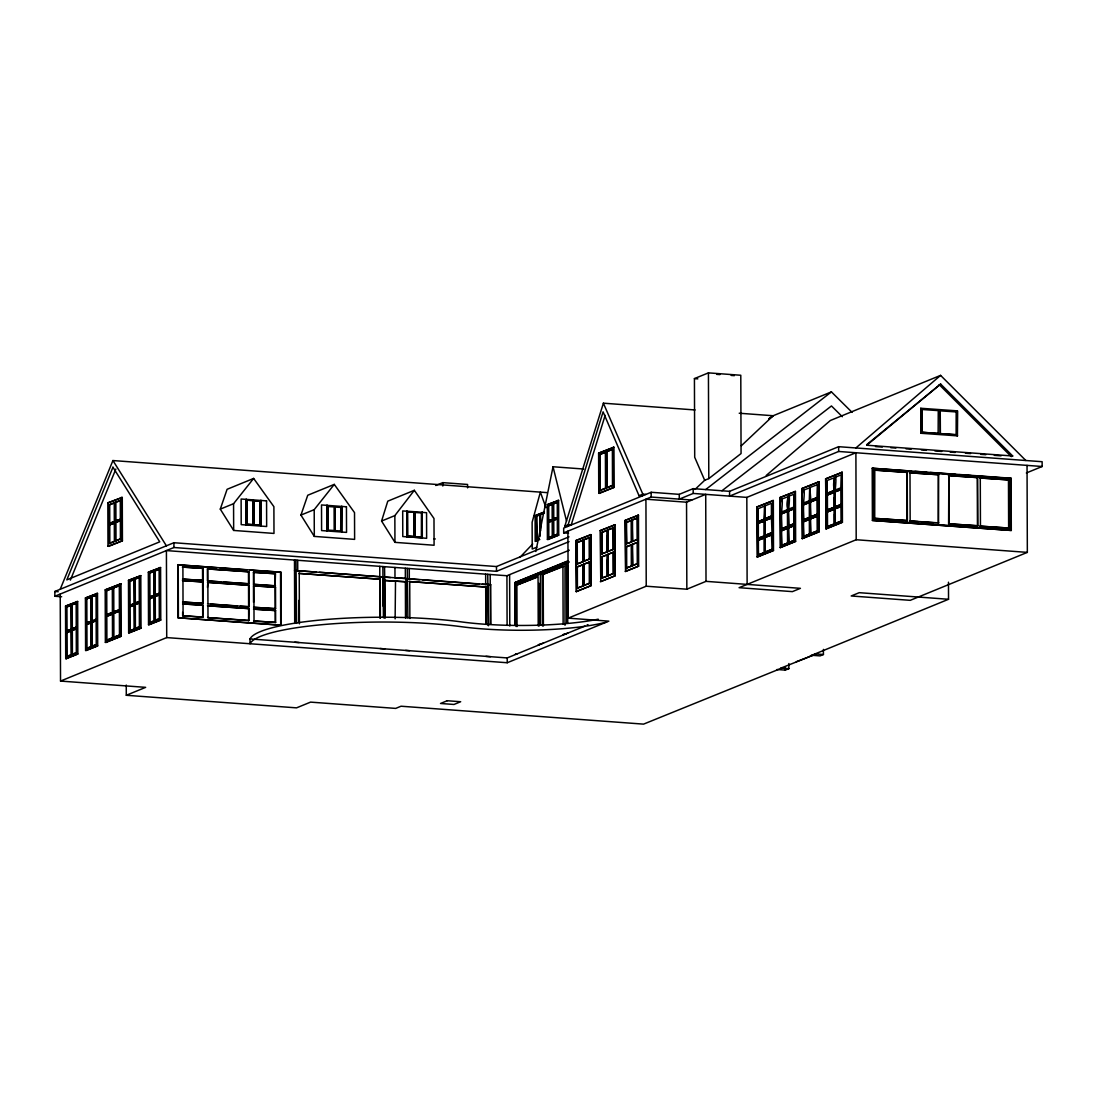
<?xml version="1.0" encoding="UTF-8"?>
<svg xmlns="http://www.w3.org/2000/svg" width="1097" height="1097" viewBox="0 0 1097 1097"><rect width="100%" height="100%" fill="white"/><g stroke="black" fill="none" stroke-linecap="round" stroke-linejoin="round"><path stroke-width="1.5" d="M535.83 551.503L553.025 466.76L583.659 469.022M695.073 409.963L603.391 403.189L564.832 526.135L568.136 524.777L603.089 411.841L639.044 495.748L642.115 495.967M605.146 415.338L571.208 524.997L568.136 524.777M381.578 521.048L387.776 501.164L414.323 490.304L433.987 518.497L434.083 545.25L394.947 542.357L381.578 521.048L394.851 515.604L414.323 490.304M220.291 509.131L227.093 489.303L253.64 478.429L273.893 506.677L273.989 533.43L233.661 530.441L220.291 509.131L233.565 503.701L253.64 478.429M300.935 515.083L307.736 495.254L334.27 484.394L354.523 512.628L354.619 539.381L314.304 536.406L300.935 515.083L314.208 509.652L334.27 484.394M60.212 589.281L112.922 460.548L547.197 492.635M70.359 580.135L115.857 469.05M519.8 557.482L532.689 544.002M695.004 489.427L704.685 480.294L708.799 478.607L741.065 453.555L740.79 375.256L708.429 372.87L694.428 378.602L694.703 457.271L704.685 480.294M741.311 445.766L773.166 415.736L831.416 391.89L852.095 412.362M766.213 475.481L830.374 420.494L940.582 375.38L1025.846 460.507M855.879 447.96L940.582 375.38M866.644 444.724L940.636 384.046L1012.709 455.995L1011.269 456.585L939.197 384.636M940.636 384.046L866.767 445.217L1012.709 455.995M769.12 418.889L773.166 415.736L739.213 413.226M705.686 489.577L831.416 391.89M721.936 490.77L831.457 405.959L842.345 416.723M768.942 418.643L773.166 415.736M107.835 502.879L122.274 497.421L122.425 540.78L108.932 546.306L107.986 546.237L107.835 502.879L122.274 497.421M108.754 504.977L114.253 502.728L114.321 521.404L108.822 523.653L108.754 504.977L115.199 502.796M114.993 521.13L121.301 519.004L114.993 521.13L114.924 502.453L121.232 500.328L121.273 508.816M114.924 502.453L121.232 500.328M108.822 523.653L115.267 521.473M108.822 525.175L114.321 522.926L114.39 541.274L108.891 543.522L108.822 525.175L115.267 522.995M114.993 522.652L120.368 520.444L120.423 538.792L115.062 540.999L114.993 522.652L121.314 520.527M115.295 541.013L114.39 541.274M108.891 543.522L113.965 541.904M115.062 540.999L121.369 538.86L120.423 538.792M107.986 546.237L122.425 540.78M246.948 500.191L253.146 500.547L253.023 524.723L247.031 524.284L246.948 500.191L253.146 500.547M253.928 500.712L260.14 501.068L260.016 525.244L254.01 524.791L253.928 500.712L260.14 501.068M61.651 596.754L54.864 596.247L54.85 591.475L173.916 542.727L496.488 566.546L569 536.858M54.864 596.247L173.929 547.513L496.502 571.331L569.028 541.644M247.031 524.284L253.229 524.64M254.01 524.791L260.222 525.148M65.532 606.12L77.668 601.499L77.846 653.977L66.423 658.653L65.724 658.611L65.532 606.12L77.668 601.499M85.415 597.988L97.51 593.381L97.688 645.859L86.306 650.521L85.593 650.466L85.415 597.988L97.51 593.381M105.189 589.884L120.985 583.755L121.164 636.246L106.08 642.431L105.367 642.376L105.189 589.884L120.985 583.755M128.472 580.354L140.814 575.637L141.006 628.128L129.364 632.887L128.651 632.846L128.472 580.354L140.814 575.637M148.328 572.223L160.587 567.547L160.765 620.038L149.219 624.755L148.52 624.714L148.328 572.223L160.587 567.547M70.907 605.242L66.204 607.162L71.607 605.297L70.907 605.242L70.99 629.239L66.286 631.159L71.703 629.28L71.511 604.995L76.159 603.089L76.242 627.086L71.607 628.979L76.955 627.127L76.242 627.086M86.21 623.425L86.115 599.017L90.845 597.083L91.545 597.138L91.627 621.121L86.197 623L91.627 621.121M91.394 596.85L96.783 594.985L91.394 596.85L91.49 620.847L92.189 620.888L92.107 596.905M105.984 615.335L106.025 590.858L112.333 588.28L112.415 612.277L106.107 614.855M113.032 587.992L120.012 585.483L120.094 609.466L113.827 612.044L113.114 611.989L113.032 587.992L120.012 585.483M129.254 581.355L134.629 579.49L129.254 581.355L129.336 605.338L130.049 605.393L134.712 603.487L134.52 579.202L139.922 577.324L140.005 601.321L134.602 603.185L140.005 601.321M149.165 573.196L153.868 571.276L153.95 595.273L149.247 597.193L149.165 573.196L154.581 571.331M154.444 571.043L159.833 569.178L154.444 571.043L154.54 595.027L159.915 593.175L154.54 595.027M71.511 604.995L76.872 603.144M86.115 599.017L91.545 597.138M106.025 590.858L113.046 588.335M134.52 579.202L139.922 577.324M177.81 564.777L280.942 572.195L281.12 625.194L177.988 617.776L177.81 564.777L216.534 567.643M328.113 506.553L328.195 530.139L328.113 506.553L334.105 506.91L334.187 530.482L328.195 530.139M202.959 568.383L182.486 567.08L202.959 568.383L203 580.395L194.224 579.956M334.859 507.061L334.942 530.633L334.859 507.061L340.838 507.404L340.714 531.071L340.838 507.404M203 580.395L182.527 579.093L190.892 579.71M248.937 583.796L207.443 580.93L207.402 568.918L248.896 571.784L248.937 583.796L223.884 582.137M203 581.917L182.541 580.601L203 581.917L203.082 603.35L182.609 602.034L203.082 603.35M91.49 620.847L96.865 618.982M113.114 611.989L120.094 609.466M129.336 605.338L134.712 603.487M113.128 612.318L106.82 614.91L106.738 590.913M149.247 597.193L154.663 595.314M70.99 630.802L66.3 632.736L71.703 630.857L70.99 630.802L71.072 654.69L66.382 656.609M66.999 632.791L67.082 656.664L71.785 654.731L71.607 630.556L76.955 628.704L77.037 652.592L71.689 654.429L77.037 652.592M86.21 624.577L91.641 622.698L86.21 624.577L86.293 648.834M91.49 622.424L96.865 620.559L91.49 622.424L91.572 646.298L95.398 645.077M106.08 642.431L106.121 616.432L112.429 613.854L112.511 637.727L106.203 640.305M113.128 613.895L106.82 616.487L106.903 640.36L113.21 637.782L113.114 613.566L119.395 611.002L120.094 611.043L120.176 634.93L113.197 637.439L120.176 634.93M129.35 606.915L134.712 605.064L129.35 606.915L129.432 630.802L134.794 628.938L134.616 604.762L139.305 602.843L140.005 602.897L140.059 616.541M149.261 598.77L153.95 596.85L154.033 620.724L149.343 622.643L149.261 598.77L154.663 596.891M154.54 596.603L159.915 594.739L154.54 596.603L154.622 620.477L159.298 618.571L159.216 594.697M71.607 630.556L76.955 628.704M113.114 613.566L120.094 611.043M134.616 604.762L140.005 602.897M435.783 485.505L442.79 482.639L467.583 484.463L467.596 487.863M207.47 587.389L207.868 582.274L248.95 585.304L249.019 606.737L240.394 606.298M207.402 568.918L248.896 571.784M253.448 572.319L275.47 573.745L275.1 585.921L253.489 584.331L253.448 572.319L275.47 573.745M203.082 605.215L182.623 603.912L203.082 605.215L202.712 617.241L202.671 605.393M407.453 511.956L407.536 536.159L407.453 511.956L414.09 512.34L414.172 536.543L407.536 536.159M414.09 512.34L413.967 536.639M414.94 512.505L415.023 536.707L414.94 512.505L421.591 512.902L421.673 537.105L415.023 536.707M91.723 646.572L86.293 648.45L91.723 646.572L91.654 626.113M91.572 646.298L96.947 644.433M129.432 630.802L134.794 628.938M139.388 626.716L134.698 628.636L140.087 626.771L139.388 626.716L139.305 602.843M154.746 620.779L150.042 622.698L149.96 598.825M159.997 618.626L155.335 620.532L155.253 596.658M422.002 512.313L426.555 512.71L426.637 538.325L422.098 537.928L422.208 512.23L422.304 537.845L402.777 536.556L402.695 510.941L422.208 512.23M65.724 658.611L77.846 653.977M85.593 650.466L97.688 645.859M105.367 642.376L121.164 636.246M128.651 632.846L141.006 628.128M148.52 624.714L160.765 620.038M421.591 512.902L421.467 537.187M207.456 582.438L248.95 585.304M250.212 570.125L280.942 572.195M253.489 584.331L275.512 585.757M207.525 603.871L249.019 606.737M253.544 602.335L253.489 585.839L275.512 587.265L275.594 608.698L255.231 607.395M177.988 617.776L281.12 625.194M182.65 612.373L182.664 615.76L203.123 617.076M249.033 608.616L207.539 605.75L249.033 608.616L248.662 620.628L207.58 617.597L249.074 620.463M490.88 624.015L490.743 584.728L294.517 570.481L316.155 572.072M380.22 579.216L298.837 573.402L380.22 579.216L380.357 618.009M598.619 453.171L613.95 447.233L614.087 487.356L599.469 493.348L598.756 493.293L598.619 453.171L613.95 447.233M605.407 452.142L599.401 454.597L606.12 452.197L605.407 452.142L605.53 488.151L599.524 490.606L606.243 488.192L606.147 460.37M606.353 451.745L612.387 449.29L612.51 485.285L606.49 487.754L606.353 451.745L613.086 449.331M253.489 585.839L275.512 587.265M407.014 536.776L406.918 511.161L407.014 536.776L422.304 537.845M60.225 594.067L60.527 681.072L166.717 637.59L507.239 662.739L608.835 621.149L568.219 618.146L567.917 531.14M253.558 607.272L275.594 608.698M275.594 610.576L253.572 609.15L275.594 610.576L275.635 622.424L253.613 620.998L275.635 622.424M547.28 504.675L558.606 500.383L558.716 535.13L548.116 539.463L547.403 539.409L547.28 504.675L558.606 500.383M548.047 521.267L548.006 505.882L552.148 504.181L552.189 519.402L548.061 521.089L552.902 519.443M552.998 503.838L558.003 502.124L552.998 503.838L553.053 519.046L558.03 517.345L553.053 519.046M548.006 505.882L552.847 504.236M536.118 515.179L536.68 540.821L536.118 515.179L544.427 512.011L533.745 516.372M539.806 514.726L536.502 516.084L540.273 514.767L539.875 536.652M540.177 514.575L544.057 513.218L540.177 514.575L540.245 535.555M613.209 485.34L607.19 487.808L607.066 451.799M384.608 580.464L405.89 581.78L384.608 580.464L384.732 618.091M598.756 493.293L614.087 487.356M395.51 581.012L395.126 618.859M394.947 567.464L394.989 577.9L405.89 578.448L406.027 617.707M407.302 568.383L407.892 617.94M548.116 539.463L548.061 522.46L552.202 520.76L552.257 536.131L548.116 537.832L552.957 536.186M553.053 520.417L558.044 518.716L553.053 520.417L553.107 535.775L558.071 534.088L553.107 535.775M126.251 685.049L126.292 695.279L145.654 687.353L60.527 681.072M548.061 522.46L552.902 520.814M486.122 587.032L409.318 581.561L486.122 587.032L486.245 624.138M639.044 495.748L642.842 494.199L645.9 494.418M1026.339 472.972L1042.15 466.499L1042.136 461.714L838.643 446.685L729.574 491.333L693.181 488.645L679.262 494.349L651.165 492.279L563.68 528.082L563.693 532.868L568.548 533.224M538.778 538.792L536.584 539.683L539.258 538.819M539.82 539.546L535.185 541.438L535.103 515.823M294.778 642.239L299.083 642.554M547.403 539.409L558.716 535.13M563.693 532.868L651.179 497.051L691.796 500.054M536.776 547.184L532.223 549.035L532.127 522.295L540.368 492.128L545.991 507.678M575.788 540.615L590.995 534.623L591.173 585.592L576.446 591.626L575.788 540.615L590.995 534.623M600.141 530.646L614.951 524.819L615.129 575.774L600.786 581.657L600.141 530.646L614.951 524.819M625.002 520.472L638.468 515.192L638.646 566.148L625.647 571.468L625.002 520.472L638.468 515.192M568.219 618.146L646.229 586.209L686.845 589.212L706.015 581.355L800.426 588.335L792.391 591.626L739.09 587.69L856.195 539.738L855.893 452.746L746.824 497.394L693.194 493.431L679.276 499.135L679.262 494.349M576.775 542.617L583.22 540.218L576.775 542.617L576.857 564.05L583.302 561.637L583.247 545.154M583.494 539.875L589.638 537.585L583.494 539.875L583.563 561.307L589.706 559.017L583.563 561.307M601.526 532.484L607.368 530.331L601.526 532.484L601.609 553.916L607.45 551.75L607.395 535.267M607.656 529.988L613.456 527.835L613.538 549.268L608.191 551.448L607.656 529.988L613.456 527.835M626.072 522.446L631.653 520.389L626.072 522.446L626.62 543.906L626.552 522.474M632.023 520.005L637.604 517.949L637.686 539.381L632.571 541.465L632.023 520.005L637.604 517.949M166.717 637.59L166.415 550.584L506.924 575.733L569.274 550.214M646.229 586.209L645.927 499.204L686.544 502.207L705.714 494.349L706.015 581.355M920.767 408.262L920.849 433.26L920.767 408.262L957.448 410.868L957.338 435.948L957.448 410.868M490.743 584.728L482.296 584.344M922.015 409.496L922.097 432.314L922.015 409.496L938.264 410.607L938.141 433.507L922.097 432.314M515.247 625.208L515.096 582.493L568.027 560.828M515.096 582.493L567.176 561.513M1042.15 466.499L838.657 451.47L729.587 496.118L729.574 491.333M515.398 625.057L515.247 584.098L569.329 561.952M515.247 584.098L568.054 562.596M940.239 410.84L940.321 433.672L940.239 410.84L956.461 411.951L956.543 434.769L940.321 433.672M516.097 626.469L515.947 585.469L538.051 576.419L538.216 625.962M542.453 625.934L542.275 574.691L562.926 566.244L563.131 624.316M515.947 585.469L537.42 577.145M542.275 574.691L563.872 566.313M576.857 564.05L583.302 561.637M601.609 553.916L607.45 551.75M607.724 551.407L613.538 549.268M626.154 543.865L631.735 541.808L627.895 543.385M632.091 541.438L637.686 539.381M576.871 567.026L583.302 564.612L576.871 567.026L576.94 588.266L583.385 585.853L583.33 569.521M583.577 564.283L589.72 561.993L583.577 564.283L583.659 585.51L589.788 583.234L583.659 585.51M601.622 556.892L607.464 554.725L601.622 556.892L601.691 578.133L607.532 575.966L607.477 559.635M607.738 554.383L613.552 552.23L613.621 573.47L608.287 575.664L607.738 554.383L613.552 552.23M626.154 546.841L631.735 544.784L626.154 546.841L626.236 568.081L631.817 566.025L631.79 559.484M632.105 544.414L637.7 542.357L637.768 563.584L632.654 565.682L632.105 544.414L637.7 542.357M956.461 411.951L956.337 434.851M380.042 648.533L384.841 648.889M405.616 650.425L409.565 650.713M756.807 507.033L773.33 500.506L773.495 550.461L757.451 557.029L756.807 507.033L773.33 500.506M779.844 497.613L795.448 491.442L795.627 541.397L780.488 547.595L779.844 497.613L795.448 491.442M801.797 488.618L818.965 481.816L819.144 531.771L802.442 538.613L801.797 488.618L818.965 481.816M825.602 478.882L842.249 472.286L842.427 522.241L826.247 528.864L825.602 478.882L842.249 472.286M938.141 433.507L922.303 432.232M765.116 518.881L765.075 506.101L764.54 519.128L758.301 521.678L757.78 508.843L771.41 503.276L771.452 516.056L764.636 518.854L771.452 516.056M781.037 499.327L787.879 496.763L787.92 509.543C772.261 524.174 785.356 477.291 781.558 512.148M788.14 496.42L794.242 494.157L794.297 506.937C779.748 520.389 792.432 474.576 788.661 509.255M802.99 490.345L809.723 487.822L809.764 500.602C794.269 515.069 807.31 468.323 803.511 503.166M810.039 487.466L817.553 484.613L817.594 497.407L810.546 500.287L810.039 487.466L810.546 500.287M826.877 480.568L834.419 477.702L833.981 490.469L826.919 493.362L826.877 480.568L826.919 493.362M834.666 477.373L841.481 474.809L841.522 487.603C825.89 502.207 838.972 455.337 835.174 490.208M576.94 588.266L583.385 585.853M601.691 578.133L607.532 575.966M607.807 575.623L613.621 573.47M626.236 568.081L631.817 566.025M632.187 565.641L637.768 563.584M872.211 468.227L1011.119 478.237L1011.297 530.468L872.403 520.458L872.211 468.227L911.511 471.134M873.267 468.899L873.555 519.813L1010.748 529.947L1010.57 478.991L873.267 468.899L873.555 519.813M575.966 591.585L591.173 585.592M600.32 581.616L615.129 575.774M625.167 571.441L638.646 566.148M907.384 520.581L874.282 518.332L874.515 469.996L907.205 472.409L907.384 520.581L875.913 518.456M757.835 521.637L764.54 519.128M781.091 512.121L787.92 509.543M788.181 509.214L794.297 506.937M803.031 503.139L809.764 500.602M810.08 500.246L817.594 497.407M834.707 490.167L841.522 487.603M827.399 493.389L834.46 490.496L834.433 482.502M757.835 523.447L764.54 520.938L757.835 523.447L758.356 538.353L764.595 535.802L764.65 520.664L771.931 517.907L764.65 520.664M781.091 513.931L787.934 511.353L787.989 526.231L781.613 528.836L781.091 513.931L787.934 511.353M788.194 511.024L794.297 508.747L794.351 523.626L788.716 525.929L788.194 511.024L794.297 508.747M803.045 504.949L809.764 502.412L809.819 517.29L803.566 519.841L803.045 504.949L809.764 502.412M810.08 502.056L817.594 499.217L817.649 514.082L810.614 516.961L810.08 502.056L817.594 499.217M826.932 495.172L834.46 492.306L826.932 495.172L826.973 510.036L834.515 507.171L834.488 497.27M834.707 491.977L841.536 489.413L841.577 504.277L835.242 506.883L834.707 491.977L841.536 489.413M874.103 470.16L907.205 472.409M938.648 474.727L909.564 472.78L938.648 474.727L938.401 523.063L938.237 474.891M757.89 538.325L764.595 535.802M771.506 532.744L764.705 535.528L771.986 532.772L771.465 517.866M781.146 528.795L787.989 526.231M788.236 525.888L794.351 523.626M803.086 519.813L809.819 517.29M810.135 516.934L817.649 514.082M826.973 510.036L834.515 507.171M834.762 506.841L841.577 504.277M757.904 540.355L764.595 537.832L757.904 540.355L758.425 555.027L764.65 552.477L764.705 537.557L771.986 534.801L764.705 537.557M781.146 530.825L787.989 528.26L788.044 542.905L781.681 545.511L781.146 530.825L787.989 528.26M788.249 527.918L794.351 525.655L794.406 540.3L788.77 542.604L788.249 527.918L794.351 525.655M803.1 521.843L809.833 519.32L809.888 533.965L803.621 536.529L803.1 521.843L809.833 519.32M810.148 518.963L817.663 516.111L817.718 530.756L810.669 533.636L810.148 518.963L817.663 516.111M826.987 512.066L834.529 509.214L826.987 512.066L827.042 526.711L834.57 523.859L834.543 514.095M834.776 508.871L841.591 506.32L841.646 520.965L835.297 523.557L834.776 508.871L841.591 506.32M485.944 656.349L490.482 656.692M977.852 525.778L948.603 523.817L948.85 475.481L977.674 477.606L977.852 525.778L950.304 523.955M757.945 555L764.65 552.477M771.575 549.419L764.76 552.202L772.041 549.46L771.52 534.774M781.201 545.47L788.044 542.905M788.304 542.576L794.406 540.3M803.155 536.488L809.888 533.965M810.189 533.608L817.718 530.756M827.042 526.711L834.57 523.859M834.817 523.53L841.646 520.965M606.627 622.054A100.184 17.744 -0.2 0 1 461.371 626.702A131.009 23.202 -0.2 0 0 328.181 624.152A131.009 23.202 -0.2 0 0 250.034 643.747L250.02 638.934L507.212 657.926L585.016 626.072M756.985 556.988L773.495 550.461M780.022 547.554L795.627 541.397M801.962 538.572L819.144 531.771M825.78 528.823L842.427 522.241M872.403 520.458L1011.297 530.468M948.439 475.645L977.674 477.606M1008.883 479.91L979.868 477.963L1008.883 479.91L1009.048 528.082L980.032 526.149L1009.048 528.082M1011.119 478.237L1003.769 477.949M1010.57 478.991L1010.748 529.947M938.813 522.899L909.742 520.952L918.175 521.569M1027.039 465.375L1027.341 552.381L910.236 600.333L851.19 595.973L859.225 592.682L948.535 599.277L948.466 582.219M948.535 599.277L810.738 655.691L811.917 655.773M781.969 667.689L806.528 657.871M811.204 655.718L807.31 657.542M781.736 668.128L782.682 667.744L643.569 724.13L401.049 706.221L395.688 708.401L310.561 702.121L296.547 707.853L126.292 695.279M812.946 655.348L796.285 661.724M776.991 669.499L785.301 670.116L788.866 668.663L788.853 663.548M823.408 649.397L823.422 654.511L820.09 655.883L811.766 655.266M716.725 374.365L719.934 374.598M731.151 375.421L734.359 375.654M694.428 378.602L697.829 378.863M940.527 433.576L956.543 434.769M920.849 433.26L957.544 435.866M875.502 446.561L882.29 447.069M890.778 447.686L895.865 448.07M906.053 448.824L911.141 449.194M921.329 449.948L926.417 450.318M934.905 450.949L941.692 451.443M950.167 452.074L955.268 452.458M965.442 453.198L970.543 453.582M980.718 454.336L985.805 454.707M994.293 455.337L1001.081 455.831M914.925 471.381L926.883 472.272M930.297 472.519L955.926 474.411M959.34 474.658L971.298 475.55M974.726 475.796L1000.341 477.689M841.481 474.809L841.056 487.575M817.553 484.613L817.128 497.366M809.723 487.822L809.298 500.575M794.242 494.157L793.817 506.91M787.879 496.763L787.454 509.515M605.53 488.151L606.243 488.192M764.486 506.334L764.061 519.087M757.78 508.843L758.301 521.678M921.549 521.829L933.341 522.693M856.195 539.738L1027.341 552.381M564.832 526.135L567.903 526.354M334.942 530.633L340.92 530.975M407.741 536.076L414.172 536.543M415.228 536.625L421.673 537.105M434.055 538.874L435.303 538.956M565.024 563.831L565.01 625.263M540.41 573.909L540.355 625.098M319.515 572.319L390.532 577.571M407.344 578.805L419.493 579.71M422.894 579.956L478.909 584.098M219.907 567.889L246.852 569.878M209.088 581.053L220.593 581.904M587.21 624.714L588.143 624.796M54.85 591.475L58.237 591.722M210.816 604.118L237.103 606.065M567.752 633.134L563.159 634.56L564.105 634.628M565.037 633.792L565.983 633.86M815.112 653.894L823.422 654.511M182.664 615.76L201.039 617.117M543.454 643.089L538.284 644.748L539.23 644.817M540.423 643.87L541.37 643.939M106.121 616.432L106.82 616.487M780.557 668.046L788.866 668.663M517.14 653.867L515.343 654.251L516.056 654.306M70.99 629.239L71.703 629.28M112.511 637.727L113.21 637.782M71.072 654.69L71.785 654.731M112.922 460.548L166.387 545.812M603.391 403.189L642.842 494.199M553.025 466.76L566.532 521.13M1008.472 480.088L1008.637 528.26M980.279 477.798L980.444 525.97M977.262 477.771L977.441 525.957M948.85 475.481L949.015 523.653M909.989 472.615L910.153 520.787M906.794 472.574L906.972 520.746M874.515 469.996L874.693 518.168M872.732 468.021L872.91 520.252M841.783 472.258L841.948 522.199M841.056 489.385L841.111 504.25M841.111 506.279L841.166 520.924M838.643 446.685L838.657 451.47M835.187 492.018L835.242 506.883M835.242 508.912L835.297 523.557M833.994 492.279L834.049 507.143M834.049 509.173L834.104 523.817M827.399 495.2L827.453 510.064M827.453 512.093L827.508 526.752M826.068 478.909L826.247 528.864M818.499 481.789L818.677 531.73M817.128 499.176L817.183 514.04M817.183 516.07L817.238 530.729M810.56 502.097L810.614 516.961M810.614 518.991L810.669 533.636M809.298 502.385L809.353 517.249M809.353 519.279L809.408 533.924M803.511 504.977L803.566 519.841M803.566 521.884L803.621 536.529M802.264 488.659L802.442 538.613M794.982 491.415L795.16 541.356M793.83 508.72L793.871 523.584M793.885 525.614L793.94 540.259M788.661 511.065L788.716 525.929M788.716 527.959L788.77 542.604M787.454 511.325L787.509 526.19M787.523 528.219L787.564 542.864M785.301 666.702L785.301 670.116M781.571 513.958L781.613 528.836M781.626 530.866L781.681 545.511M780.324 497.64L780.488 547.595M772.85 500.465L773.028 550.42M765.116 520.691L765.171 535.569M765.185 537.599L765.226 552.244M764.074 520.897L764.115 535.761M764.129 537.804L764.184 552.449M758.315 523.488L758.356 538.353M758.37 540.382L758.425 555.027M757.273 507.075L757.451 557.029M746.824 497.394L747.126 584.399M708.429 372.87L708.799 478.607M693.181 488.645L693.194 493.431M686.544 502.207L686.845 589.212M651.165 492.279L651.179 497.051M638.001 515.151L638.18 566.121M637.138 517.907L637.206 539.34M637.22 542.316L637.288 563.556M632.489 520.047L632.571 541.465M632.585 544.441L632.654 565.682M631.186 520.348L631.255 541.781M631.269 544.756L631.337 565.983M626.634 546.882L626.702 568.123M625.468 520.513L625.647 571.468M614.485 524.777L614.663 575.747M613.25 447.178L613.388 487.301M612.99 527.794L613.058 549.227M613.072 552.202L613.154 573.443M608.122 530.016L608.191 551.448M608.204 554.424L608.287 575.664M606.902 530.29L606.97 551.722M606.984 554.698L607.066 575.925M602.006 532.525L602.075 553.958M602.088 556.933L602.157 578.16M600.114 454.652L600.237 490.661M599.332 453.226L599.469 493.348M590.529 534.582L590.707 585.551M589.158 537.557L589.24 558.976M589.254 561.952L589.322 583.193M583.961 539.902L584.043 561.335M584.057 564.311L584.125 585.551M582.754 540.177L582.822 561.609M582.836 564.585L582.905 585.812M577.255 542.658L577.324 564.091M577.337 567.067L577.406 588.294M576.268 540.656L576.446 591.626M567.725 622.89L567.519 564.818L566.573 564.749L566.779 622.822M557.893 500.328L558.016 535.075M557.29 502.069L557.331 517.29M557.331 518.662L557.358 534.033M553.711 503.88L553.766 519.1M553.766 520.458L553.82 535.83M548.706 505.936L548.761 521.144M548.774 522.515L548.829 537.873M543.207 574.773L543.385 626.003M540.643 514.616L540.698 530.742M539.011 583.33L539.162 626.03M536.982 516.111L537.064 539.724M516.893 585.537L517.044 626.538M515.809 582.548L515.96 625.263M515.494 584.111L515.631 625.084M509.611 574.636L509.79 626.003M506.924 575.733L507.102 625.386M507.212 657.926L507.239 662.739M496.488 566.546L496.502 571.331M490.194 574.499L490.359 624.234M488.426 625.551L487.74 574.321M488.179 584.578L488.33 625.592M485.656 574.17L485.697 584.591M485.71 587.21L485.834 624.316M442.79 482.639L442.804 486.026M409.73 581.396L409.867 618.502M409.277 568.52L409.304 578.955M405.328 568.232L405.369 578.668M405.383 582L405.506 617.913M394.851 515.604L394.947 542.357M385.253 617.885L384.553 566.696M383.443 617.844L382.853 566.573M382.894 578.709L382.99 606.051M379.754 566.34L379.946 618.173M314.208 509.652L314.304 536.406M299.248 573.237L299.426 623.836M298.933 600.388L299.015 622.314M297.698 560.279L297.74 570.714M296.615 623.384L295.984 560.156M295.038 570.262L295.216 623.233M294.49 560.046L294.709 623.439M280.53 572.36L280.709 625.359M275.059 573.909L275.1 585.921M275.1 587.443L275.182 608.876M275.182 610.741L275.224 622.602M259.934 501.151L260.016 525.244M254.134 500.616L254.216 524.709M253.86 572.154L253.901 584.153M253.901 585.675L253.969 607.107M253.983 608.972L254.024 620.833M252.941 500.63L253.023 524.723M248.484 571.948L248.525 583.961M248.539 585.483L248.608 606.915M248.621 608.78L248.662 620.628M247.154 500.109L247.236 524.201M233.565 503.701L233.661 530.441M207.813 568.753L207.854 580.766M207.868 582.274L207.936 603.707M207.95 605.585L207.991 617.433M202.547 568.561L202.588 580.574M202.588 582.082L202.671 603.515M182.897 566.902L182.938 578.914M182.952 580.436L183.021 601.869M183.034 603.734L183.076 615.595M178.221 564.612L178.4 617.597M173.916 542.727L173.929 547.513M159.874 567.492L160.066 619.983M159.12 569.124L159.202 593.12M155.157 571.084L155.239 595.081M154.581 574.759L154.636 590.186M149.878 573.251L149.96 597.248M140.114 575.582L140.293 628.074M139.209 577.283L139.292 601.266M135.233 579.243L135.315 603.24M135.315 604.817L135.397 628.691M133.916 579.449L133.999 603.432M134.012 605.009L134.095 628.883M129.967 581.41L130.049 605.393M130.049 606.97L130.132 630.844M121.328 497.352L121.479 540.711M120.3 500.259L120.355 518.936M120.272 583.714L120.464 636.191M119.299 585.428L119.381 609.425M119.395 611.002L119.477 634.875M115.871 502.522L115.939 521.198M115.939 522.721L116.008 541.068M113.745 588.047L113.827 612.044M113.827 613.621L113.91 637.494M109.7 505.045L109.769 523.722M109.769 525.244L109.837 543.591M96.797 593.326L96.975 645.804M96.07 594.944L96.152 618.927M96.166 620.504L96.248 644.378M92.203 622.465L92.285 646.352M90.845 597.083L90.928 621.067M90.928 622.643L91.01 646.517M86.828 599.072L86.91 623.055M86.91 624.632L86.992 648.505M76.955 601.444L77.147 653.935M76.255 628.65L76.337 652.537M72.224 605.037L72.306 629.034M72.32 630.61L72.402 654.484M66.917 607.217L66.999 631.214M66.245 606.175L66.423 658.653M250.02 638.934A131.009 23.202 -0.2 0 1 328.168 619.339A131.009 23.202 -0.2 0 1 461.343 621.889A100.184 17.744 -0.2 0 0 598.235 619.202M112.95 467.226L66.821 579.874L159.737 541.836L112.95 467.226M246.194 499.286L246.085 524.983L246.194 499.286M260.935 500.383L260.825 526.08L260.935 500.383M327.043 505.264L326.933 530.962L327.043 505.264M341.784 506.348L341.674 532.045L341.784 506.348M447.206 700.736L440.514 703.479L453.98 704.466L460.671 701.737L447.206 700.736M266.571 500.89L241.121 499.012L241.203 524.627L266.653 526.505L266.571 500.89M346.446 506.787L321.517 504.949L321.599 530.564L346.542 532.402L346.446 506.787"/></g></svg>
